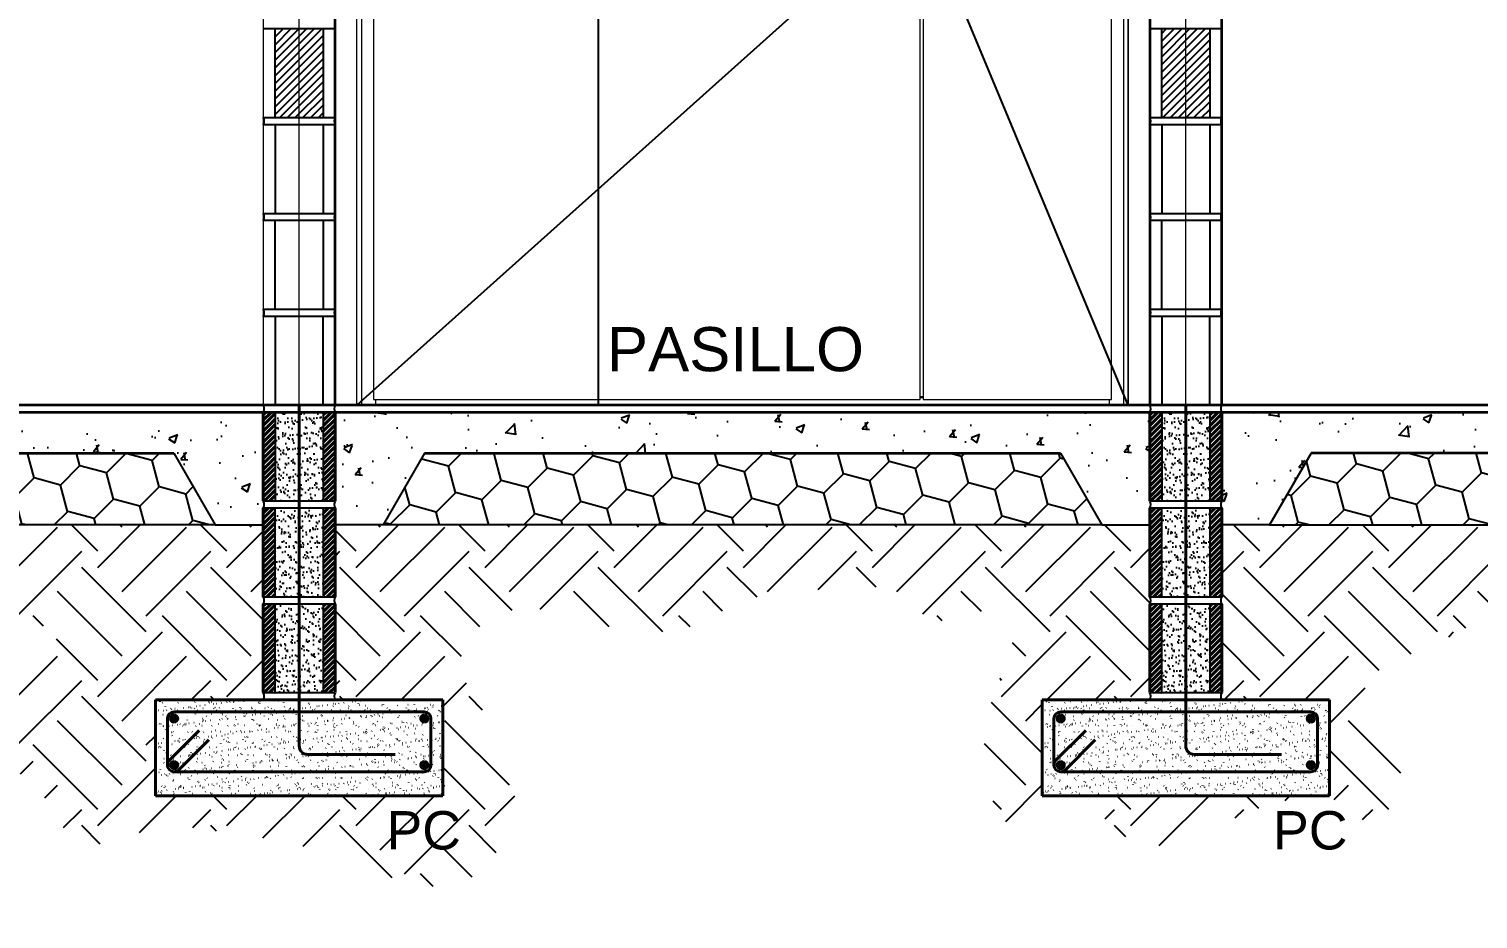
# Model space of a CAD drawing. Header units: inches. Extents: x -6 to 158, y 10 to 161.
# Drawn here: x 26.105 to 29.129, y 31.19 to 33.048 of the extents above; entities that cross this region are included whole.
import ezdxf

# ---------------------------------------------------------------- set-up
doc = ezdxf.new("R2010")
doc.units = ezdxf.units.IN
doc.header["$MEASUREMENT"] = 0
for name, pattern in [('Center', [40, 10, -5, 20, -5]), ('Dash', [6, 3, -3]), ('DASHED2', [9.525, 6.35, -3.175]), ('Grid Line', [22.225, 12.7, -3.175, 3.175, -3.175])]:
    doc.linetypes.add(name, pattern=pattern)
for name, color, linetype in [('10 HATCH 2', 9, 'Continuous'), ('4 Paredes', 5, 'Continuous'), ('5 Muebles', 1, 'Continuous'), ('Bloques', 9, 'Continuous'), ('Hatch', 1, 'Continuous'), ('L2', 2, 'Continuous'), ('LCorte', 5, 'Center'), ('Paredes', 5, 'Continuous'), ('Proy', 1, 'DASHED2'), ('TEXTO', 2, 'Continuous')]:
    doc.layers.add(name, color=color, linetype=linetype)
for name, color, linetype, lineweight in [('A-DOOR', 2, 'Continuous', 9), ('A-DOOR-FRAM', 2, 'Continuous', 18), ('A-FLOR', 5, 'Continuous', 9), ('A-WALL', 5, 'Continuous', 9), ('I-FURN-PNLS', 2, 'Continuous', 9), ('S-GRID', 1, 'Continuous', 9)]:
    doc.layers.add(name, color=color, linetype=linetype, lineweight=lineweight)
doc.styles.add('style1', font='micross.ttf')
pattern_1 = [(50, (-3149.96684, -1566.30365), (0.182184669, -0.0159390855), [0.01905, -0.20955]), (355, (-3149.96684, -1566.30365), (-0.035243421, 0.191056845), [0.01524, -0.167640584]), (100.4514447, (-3149.95166, -1566.30498), (0.146941247, 0.175117752), [0.016190009, -0.178090245]), (46.1842, (-3149.96684, -1566.25285), (0.271079041, -0.042042328), [0.028575, -0.314325]), (96.635558, (-3149.94425, -1566.25636), (0.237404134, 0.247426125), [0.024285023, -0.267135608]), (351.184151, (-3149.96684, -1566.25285), (0.237404134, 0.247426125), [0.022859967, -0.251459732]), (21, (-3149.94144, -1566.26555), (0.151614391, -0.102265198), [0.01905, -0.20955]), (326, (-3149.94144, -1566.26555), (0.061802028, 0.184187966), [0.01524, -0.16764]), (71.451445, (-3149.9288, -1566.27407), (0.213416419, 0.081922769), [0.016190009, -0.178089938]), (37.5, (-3149.96684, -1566.30365), (0.0030886033, 0.0845550389), [0, -0.165608, 0, -0.17018, 0, -0.168275]), (7.5, (-3149.96684, -1566.30365), (0.0668196625, 0.1001805748), [0, -0.097028, 0, -0.161798, 0, -0.064135]), (327.5, (-3150.02348, -1566.30365), (0.1355905952, -0.005728744), [0, -0.0635, 0, -0.19812, 0, -0.26289]), (317.5, (-3150.04888, -1566.30365), (0.1481291814, 0.025426491), [0, -0.08255, 0, -0.131572, 0, -0.18669])]
pattern_2 = [(45, (-3149.96684, -1566.30365), (0, 0.269407684), [0.1905, -0.1905]), (45, (-3150.01735, -1566.25314), (0, 0.269407684), [0.1905, -0.1905]), (45, (-3150.06787, -1566.20262), (0, 0.269407684), [0.1905, -0.1905]), (135, (-3150.06787, -1566.16895), (-0.269407684, 0), [0.1905, -0.1905]), (135, (-3150.01735, -1566.11843), (-0.269407684, 0), [0.1905, -0.1905]), (135, (-3149.96684, -1566.06792), (-0.269407684, 0), [0.1905, -0.1905])]
pattern_3 = [(45, (-3149.96684, -1566.303653), (0.0256196443, 0.09561381336), [0.05715, -0.1143]), (165, (-3149.96684, -1566.303653), (-0.09561381346, -0.0256196439), [0.05715, -0.1143]), (105, (-3149.96684, -1566.303653), (-0.0699941692, 0.06999416946), [-0.1143, 0.05715])]
pattern_4 = [(45, (25.912244, 28.686597), (-0.005702816, 0.005702816), [])]
pattern_5 = [(45, (27.762244, 28.686597), (-0.005702816, 0.005702816), [])]
pattern_6 = [(45, (-3109.066727, -1566.303653), (-0.00808223051, 0.00808223051), [])]

# ---------------------------------------------------------------- blocks, each defined once
blk = doc.blocks.new('Haworth_Patterns-Workwall-Architectural - 96_ W x 76_ H x 22_ D-369735-Section 1')
at = {"layer": 'I-FURN-PNLS', "color": 251}
for p, q in [((-8313.2, 1943.1), (-7754.4, 1943.1)), ((-8313.2, 0), (-8313.2, 1943.1)), ((-7754.4, 1943.1), (-7754.4, 0)), ((-7754.4, 0), (-8313.2, 0))]:
    blk.add_line(p, q, dxfattribs=at)

msp = doc.modelspace()

# ---------------------------------------------------------------- hatches: boundary and pattern name
at = {"layer": '10 HATCH 2'}
h = msp.add_hatch(dxfattribs=at)
h.set_pattern_fill('ANSI31', color=251, scale=0.0036)
h.set_pattern_definition(pattern_6)
h.paths.add_polyline_path([(26.719, 33.0475), (26.6689, 33.0475), (26.6689, 32.8625), (26.719, 32.8625)])
h.paths.add_polyline_path([(26.6689, 33.0475), (26.619, 33.0475), (26.619, 32.8625), (26.6689, 32.8625)])
h = msp.add_hatch(dxfattribs=at)
h.set_pattern_fill('ANSI31', color=251, scale=0.0036)
h.set_pattern_definition(pattern_6)
h.paths.add_polyline_path([(28.569, 33.0475), (28.5189, 33.0475), (28.5189, 32.8625), (28.569, 32.8625)])
h.paths.add_polyline_path([(28.5189, 33.0475), (28.469, 33.0475), (28.469, 32.8625), (28.5189, 32.8625)])
at = {"layer": '4 Paredes', "lineweight": 40}
for points in [[(26.408, 31.601), (26.41, 31.6013), (26.4118, 31.602), (26.4133, 31.6032), (26.4145, 31.6048), (26.4153, 31.6066), (26.4155, 31.6085), (26.4153, 31.6105), (26.4145, 31.6123), (26.4133, 31.6138), (26.4118, 31.615), (26.41, 31.6158), (26.408, 31.616), (26.4061, 31.6158), (26.4043, 31.615), (26.4027, 31.6138), (26.4016, 31.6123), (26.4008, 31.6105), (26.4005, 31.6085), (26.4008, 31.6066), (26.4016, 31.6048), (26.4027, 31.6032), (26.4043, 31.602), (26.4061, 31.6013)], [(26.93, 31.601), (26.932, 31.6013), (26.9338, 31.602), (26.9353, 31.6032), (26.9365, 31.6048), (26.9373, 31.6066), (26.9375, 31.6085), (26.9373, 31.6105), (26.9365, 31.6123), (26.9353, 31.6138), (26.9338, 31.615), (26.932, 31.6158), (26.93, 31.616), (26.9281, 31.6158), (26.9263, 31.615), (26.9247, 31.6138), (26.9236, 31.6123), (26.9228, 31.6105), (26.9225, 31.6085), (26.9228, 31.6066), (26.9236, 31.6048), (26.9247, 31.6032), (26.9263, 31.602), (26.9281, 31.6013)], [(28.258, 31.601), (28.26, 31.6013), (28.2618, 31.602), (28.2633, 31.6032), (28.2645, 31.6048), (28.2653, 31.6066), (28.2655, 31.6085), (28.2653, 31.6105), (28.2645, 31.6123), (28.2633, 31.6138), (28.2618, 31.615), (28.26, 31.6158), (28.258, 31.616), (28.2561, 31.6158), (28.2543, 31.615), (28.2527, 31.6138), (28.2516, 31.6123), (28.2508, 31.6105), (28.2505, 31.6085), (28.2508, 31.6066), (28.2516, 31.6048), (28.2527, 31.6032), (28.2543, 31.602), (28.2561, 31.6013)], [(28.78, 31.601), (28.782, 31.6013), (28.7838, 31.602), (28.7853, 31.6032), (28.7865, 31.6048), (28.7873, 31.6066), (28.7875, 31.6085), (28.7873, 31.6105), (28.7865, 31.6123), (28.7853, 31.6138), (28.7838, 31.615), (28.782, 31.6158), (28.78, 31.616), (28.7781, 31.6158), (28.7763, 31.615), (28.7747, 31.6138), (28.7736, 31.6123), (28.7728, 31.6105), (28.7725, 31.6085), (28.7728, 31.6066), (28.7736, 31.6048), (28.7747, 31.6032), (28.7763, 31.602), (28.7781, 31.6013)], [(26.408, 31.504), (26.41, 31.5043), (26.4118, 31.505), (26.4133, 31.5062), (26.4145, 31.5078), (26.4153, 31.5096), (26.4155, 31.5115), (26.4153, 31.5135), (26.4145, 31.5153), (26.4133, 31.5168), (26.4118, 31.518), (26.41, 31.5188), (26.408, 31.519), (26.4061, 31.5188), (26.4043, 31.518), (26.4027, 31.5168), (26.4016, 31.5153), (26.4008, 31.5135), (26.4005, 31.5115), (26.4008, 31.5096), (26.4016, 31.5078), (26.4027, 31.5062), (26.4043, 31.505), (26.4061, 31.5043)], [(26.93, 31.504), (26.932, 31.5043), (26.9338, 31.505), (26.9353, 31.5062), (26.9365, 31.5078), (26.9373, 31.5096), (26.9375, 31.5115), (26.9373, 31.5135), (26.9365, 31.5153), (26.9353, 31.5168), (26.9338, 31.518), (26.932, 31.5188), (26.93, 31.519), (26.9281, 31.5188), (26.9263, 31.518), (26.9247, 31.5168), (26.9236, 31.5153), (26.9228, 31.5135), (26.9225, 31.5115), (26.9228, 31.5096), (26.9236, 31.5078), (26.9247, 31.5062), (26.9263, 31.505), (26.9281, 31.5043)], [(28.258, 31.504), (28.26, 31.5043), (28.2618, 31.505), (28.2633, 31.5062), (28.2645, 31.5078), (28.2653, 31.5096), (28.2655, 31.5115), (28.2653, 31.5135), (28.2645, 31.5153), (28.2633, 31.5168), (28.2618, 31.518), (28.26, 31.5188), (28.258, 31.519), (28.2561, 31.5188), (28.2543, 31.518), (28.2527, 31.5168), (28.2516, 31.5153), (28.2508, 31.5135), (28.2505, 31.5115), (28.2508, 31.5096), (28.2516, 31.5078), (28.2527, 31.5062), (28.2543, 31.505), (28.2561, 31.5043)], [(28.78, 31.504), (28.782, 31.5043), (28.7838, 31.505), (28.7853, 31.5062), (28.7865, 31.5078), (28.7873, 31.5096), (28.7875, 31.5115), (28.7873, 31.5135), (28.7865, 31.5153), (28.7853, 31.5168), (28.7838, 31.518), (28.782, 31.5188), (28.78, 31.519), (28.7781, 31.5188), (28.7763, 31.518), (28.7747, 31.5168), (28.7736, 31.5153), (28.7728, 31.5135), (28.7725, 31.5115), (28.7728, 31.5096), (28.7736, 31.5078), (28.7747, 31.5062), (28.7763, 31.505), (28.7781, 31.5043)]]:
    msp.add_hatch(color=256, dxfattribs=at).paths.add_polyline_path(points, flags=0)
at = {"layer": '5 Muebles', "lineweight": 40}
h = msp.add_hatch(dxfattribs=at)
h.set_pattern_fill('FP1_5', color=251, scale=0.001, style=0, pattern_type=2)
h.set_pattern_definition([(45, (25.912244, 28.686597), (-0.005702816, 0.005702816), [])])
h.paths.add_polyline_path([(26.619, 32.0625), (26.619, 32.2475), (26.594, 32.2475), (26.594, 32.0625)], flags=0)
h.paths.add_polyline_path([(26.719, 32.0625), (26.744, 32.0625), (26.744, 32.2475), (26.719, 32.2475), (26.719, 32.1337)], flags=0)
at = {"layer": '5 Muebles'}
h = msp.add_hatch(dxfattribs=at)
h.set_pattern_fill('AR-SAND', color=251, scale=0.001, style=0)
h.set_pattern_definition([(37.5, (-3101.022259, -1566.303653), (-0.00070401377, 0.02153418244), [0, -0.01698752, 0, -0.0189992, 0, -0.018161]), (7.5, (-3101.02226, -1566.303653), (0.01977902446, 0.03154030443), [0, -0.00916432, 0, -0.01531112, 0, -0.0058674]), (327.5, (-3101.036005, -1566.303653), (0.03480366429, 6.323613e-05), [0, -0.005588, 0, -0.0201168, 0, -0.0262636]), (317.5, (-3101.036005, -1566.303653), (0.0335964839, 0.00980889022), [0, -0.002794, 0, -0.01318768, 0, -0.0150876])])
h.paths.add_polyline_path([(26.669, 32.2475), (26.619, 32.2475), (26.619, 32.0625), (26.669, 32.0625)])
h.paths.add_polyline_path([(26.719, 32.2475), (26.669, 32.2475), (26.669, 32.0625), (26.719, 32.0625)])
h.paths.add_polyline_path([(26.719, 31.6625), (26.719, 31.8475), (26.619, 31.8475), (26.619, 31.6625)])
h.paths.add_polyline_path([(26.719, 31.8625), (26.719, 32.0475), (26.619, 32.0475), (26.619, 31.8625)])
at = {"layer": '5 Muebles', "lineweight": 40}
h = msp.add_hatch(dxfattribs=at)
h.set_pattern_fill('FP1_5', color=251, scale=0.001, style=0, pattern_type=2)
h.set_pattern_definition([(45, (27.762244, 28.686597), (-0.005702816, 0.005702816), [])])
h.paths.add_polyline_path([(28.469, 32.0625), (28.469, 32.2475), (28.444, 32.2475), (28.444, 32.0625)], flags=0)
h.paths.add_polyline_path([(28.569, 32.0625), (28.594, 32.0625), (28.594, 32.2475), (28.569, 32.2475), (28.569, 32.1337)], flags=0)
at = {"layer": '5 Muebles'}
h = msp.add_hatch(dxfattribs=at)
h.set_pattern_fill('AR-SAND', color=251, scale=0.001, style=0)
h.set_pattern_definition([(37.5, (-3099.172259, -1566.303653), (-0.00070401377, 0.02153418244), [0, -0.01698752, 0, -0.0189992, 0, -0.018161]), (7.5, (-3099.17226, -1566.303653), (0.01977902446, 0.03154030443), [0, -0.00916432, 0, -0.01531112, 0, -0.0058674]), (327.5, (-3099.186005, -1566.303653), (0.03480366429, 6.323613e-05), [0, -0.005588, 0, -0.0201168, 0, -0.0262636]), (317.5, (-3099.186005, -1566.303653), (0.0335964839, 0.00980889022), [0, -0.002794, 0, -0.01318768, 0, -0.0150876])])
h.paths.add_polyline_path([(28.519, 32.2475), (28.469, 32.2475), (28.469, 32.0625), (28.519, 32.0625)])
h.paths.add_polyline_path([(28.569, 32.2475), (28.519, 32.2475), (28.519, 32.0625), (28.569, 32.0625)])
h.paths.add_polyline_path([(28.569, 31.6625), (28.569, 31.8475), (28.469, 31.8475), (28.469, 31.6625)])
h.paths.add_polyline_path([(28.569, 31.8625), (28.569, 32.0475), (28.469, 32.0475), (28.469, 31.8625)])
at = {"layer": '5 Muebles', "lineweight": 40}
h = msp.add_hatch(dxfattribs=at)
h.set_pattern_fill('FP1_5', color=251, scale=0.001, style=0, pattern_type=2)
h.set_pattern_definition(pattern_4)
h.paths.add_polyline_path([(26.744, 31.8625), (26.744, 32.0475), (26.719, 32.0475), (26.719, 31.8625)], flags=0)
h.paths.add_polyline_path([(26.619, 31.8625), (26.619, 32.0475), (26.594, 32.0475), (26.594, 31.8625), (26.6091, 31.8625)], flags=0)
h = msp.add_hatch(dxfattribs=at)
h.set_pattern_fill('FP1_5', color=251, scale=0.001, style=0, pattern_type=2)
h.set_pattern_definition(pattern_5)
h.paths.add_polyline_path([(28.594, 31.8625), (28.594, 32.0475), (28.569, 32.0475), (28.569, 31.8625)], flags=0)
h.paths.add_polyline_path([(28.469, 31.8625), (28.469, 32.0475), (28.444, 32.0475), (28.444, 31.8625), (28.4591, 31.8625)], flags=0)
h = msp.add_hatch(dxfattribs=at)
h.set_pattern_fill('FP1_5', color=251, scale=0.001, style=0, pattern_type=2)
h.set_pattern_definition(pattern_4)
h.paths.add_polyline_path([(26.744, 31.6625), (26.744, 31.8475), (26.719, 31.8475), (26.719, 31.6625)], flags=0)
h.paths.add_polyline_path([(26.619, 31.6625), (26.619, 31.8475), (26.594, 31.8475), (26.594, 31.6625), (26.6091, 31.6625)], flags=0)
h = msp.add_hatch(dxfattribs=at)
h.set_pattern_fill('FP1_5', color=251, scale=0.001, style=0, pattern_type=2)
h.set_pattern_definition(pattern_5)
h.paths.add_polyline_path([(28.594, 31.6625), (28.594, 31.8475), (28.569, 31.8475), (28.569, 31.6625)], flags=0)
h.paths.add_polyline_path([(28.469, 31.6625), (28.469, 31.8475), (28.444, 31.8475), (28.444, 31.6625), (28.4591, 31.6625)], flags=0)
at = {"layer": '5 Muebles'}
h = msp.add_hatch(dxfattribs=at)
h.set_pattern_fill('FP1_13', color=251, scale=0.001, style=0, pattern_type=2)
h.set_pattern_definition([(37.5, (25.887244, 28.686597), (-0.00081286, 0.02486176), [0.000671, -0.018942, 0.000671, -0.021265, -0.020968]), (37.5, (25.887244, 28.686597), (-0.00081286, 0.02486176), [-0.041548, 0.000671, -0.020297]), (7.5, (25.887244, 28.686597), (0.02283523, 0.03641513), [0.000671, -0.00991, 0.000671, -0.017007, -0.006774]), (7.5, (25.887244, 28.686597), (0.02283523, 0.03641513), [-0.028258, 0.000671, -0.006104]), (327.5, (25.871373, 28.686597), (0.04018241, 7.352e-05), [0.000671, -0.005781, 0.000671, -0.022555, -0.030323]), (327.5, (25.871373, 28.686597), (0.04018241, 7.352e-05), [-0.029677, 0.000671, -0.029652]), (317.5, (25.871373, 28.686597), (0.03878877, 0.01132503), [0.000671, -0.002555, 0.000671, -0.014555, -0.017419]), (317.5, (25.871373, 28.686597), (0.03878877, 0.01132503), [-0.018452, 0.000671, -0.016749])])
h.paths.add_polyline_path([(26.9528, 31.4475), (26.969, 31.4475), (26.969, 31.6475), (26.369, 31.6475), (26.369, 31.4475), (26.9422, 31.4475)])
h.paths.add_polyline_path([(26.7894, 31.504), (26.7874, 31.5043), (26.7856, 31.505), (26.7841, 31.5062), (26.7829, 31.5078), (26.7821, 31.5096), (26.7819, 31.5115), (26.7821, 31.5135), (26.7829, 31.5153), (26.7841, 31.5168), (26.7856, 31.518), (26.7874, 31.5188), (26.7894, 31.519), (26.7913, 31.5188), (26.7931, 31.518), (26.7947, 31.5168), (26.7959, 31.5153), (26.7966, 31.5135), (26.7969, 31.5115), (26.7966, 31.5096), (26.7959, 31.5078), (26.7947, 31.5062), (26.7931, 31.505), (26.7913, 31.5043)], flags=16)
h.paths.add_polyline_path([(26.5487, 31.504), (26.5468, 31.5043), (26.545, 31.505), (26.5434, 31.5062), (26.5422, 31.5078), (26.5415, 31.5096), (26.5412, 31.5115), (26.5415, 31.5135), (26.5422, 31.5153), (26.5434, 31.5168), (26.545, 31.518), (26.5468, 31.5188), (26.5487, 31.519), (26.5507, 31.5188), (26.5525, 31.518), (26.554, 31.5168), (26.5552, 31.5153), (26.556, 31.5135), (26.5562, 31.5115), (26.556, 31.5096), (26.5552, 31.5078), (26.554, 31.5062), (26.5525, 31.505), (26.5507, 31.5043)], flags=16)
h.paths.add_polyline_path([(26.7894, 31.601), (26.7874, 31.6013), (26.7856, 31.602), (26.7841, 31.6032), (26.7829, 31.6048), (26.7821, 31.6066), (26.7819, 31.6085), (26.7821, 31.6105), (26.7829, 31.6123), (26.7841, 31.6138), (26.7856, 31.615), (26.7874, 31.6158), (26.7894, 31.616), (26.7913, 31.6158), (26.7931, 31.615), (26.7947, 31.6138), (26.7959, 31.6123), (26.7966, 31.6105), (26.7969, 31.6085), (26.7966, 31.6066), (26.7959, 31.6048), (26.7947, 31.6032), (26.7931, 31.602), (26.7913, 31.6013)], flags=16)
h.paths.add_polyline_path([(26.5487, 31.601), (26.5468, 31.6013), (26.545, 31.602), (26.5434, 31.6032), (26.5422, 31.6048), (26.5415, 31.6066), (26.5412, 31.6085), (26.5415, 31.6105), (26.5422, 31.6123), (26.5434, 31.6138), (26.545, 31.615), (26.5468, 31.6158), (26.5487, 31.616), (26.5507, 31.6158), (26.5525, 31.615), (26.554, 31.6138), (26.5552, 31.6123), (26.556, 31.6105), (26.5562, 31.6085), (26.556, 31.6066), (26.5552, 31.6048), (26.554, 31.6032), (26.5525, 31.602), (26.5507, 31.6013)], flags=16)
h = msp.add_hatch(dxfattribs=at)
h.set_pattern_fill('FP1_13', color=251, scale=0.001, style=0, pattern_type=2)
h.set_pattern_definition([(37.5, (27.737244, 28.686597), (-0.00081286, 0.02486176), [0.000671, -0.018942, 0.000671, -0.021265, -0.020968]), (37.5, (27.737244, 28.686597), (-0.00081286, 0.02486176), [-0.041548, 0.000671, -0.020297]), (7.5, (27.737244, 28.686597), (0.02283523, 0.03641513), [0.000671, -0.00991, 0.000671, -0.017007, -0.006774]), (7.5, (27.737244, 28.686597), (0.02283523, 0.03641513), [-0.028258, 0.000671, -0.006104]), (327.5, (27.721373, 28.686597), (0.04018241, 7.352e-05), [0.000671, -0.005781, 0.000671, -0.022555, -0.030323]), (327.5, (27.721373, 28.686597), (0.04018241, 7.352e-05), [-0.029677, 0.000671, -0.029652]), (317.5, (27.721373, 28.686597), (0.03878877, 0.01132503), [0.000671, -0.002555, 0.000671, -0.014555, -0.017419]), (317.5, (27.721373, 28.686597), (0.03878877, 0.01132503), [-0.018452, 0.000671, -0.016749])])
h.paths.add_polyline_path([(28.8028, 31.4475), (28.819, 31.4475), (28.819, 31.6475), (28.219, 31.6475), (28.219, 31.4475), (28.7922, 31.4475)])
h.paths.add_polyline_path([(28.6394, 31.504), (28.6374, 31.5043), (28.6356, 31.505), (28.6341, 31.5062), (28.6329, 31.5078), (28.6321, 31.5096), (28.6319, 31.5115), (28.6321, 31.5135), (28.6329, 31.5153), (28.6341, 31.5168), (28.6356, 31.518), (28.6374, 31.5188), (28.6394, 31.519), (28.6413, 31.5188), (28.6431, 31.518), (28.6447, 31.5168), (28.6459, 31.5153), (28.6466, 31.5135), (28.6469, 31.5115), (28.6466, 31.5096), (28.6459, 31.5078), (28.6447, 31.5062), (28.6431, 31.505), (28.6413, 31.5043)], flags=16)
h.paths.add_polyline_path([(28.3987, 31.504), (28.3968, 31.5043), (28.395, 31.505), (28.3934, 31.5062), (28.3922, 31.5078), (28.3915, 31.5096), (28.3912, 31.5115), (28.3915, 31.5135), (28.3922, 31.5153), (28.3934, 31.5168), (28.395, 31.518), (28.3968, 31.5188), (28.3987, 31.519), (28.4007, 31.5188), (28.4025, 31.518), (28.404, 31.5168), (28.4052, 31.5153), (28.406, 31.5135), (28.4062, 31.5115), (28.406, 31.5096), (28.4052, 31.5078), (28.404, 31.5062), (28.4025, 31.505), (28.4007, 31.5043)], flags=16)
h.paths.add_polyline_path([(28.6394, 31.601), (28.6374, 31.6013), (28.6356, 31.602), (28.6341, 31.6032), (28.6329, 31.6048), (28.6321, 31.6066), (28.6319, 31.6085), (28.6321, 31.6105), (28.6329, 31.6123), (28.6341, 31.6138), (28.6356, 31.615), (28.6374, 31.6158), (28.6394, 31.616), (28.6413, 31.6158), (28.6431, 31.615), (28.6447, 31.6138), (28.6459, 31.6123), (28.6466, 31.6105), (28.6469, 31.6085), (28.6466, 31.6066), (28.6459, 31.6048), (28.6447, 31.6032), (28.6431, 31.602), (28.6413, 31.6013)], flags=16)
h.paths.add_polyline_path([(28.3987, 31.601), (28.3968, 31.6013), (28.395, 31.602), (28.3934, 31.6032), (28.3922, 31.6048), (28.3915, 31.6066), (28.3912, 31.6085), (28.3915, 31.6105), (28.3922, 31.6123), (28.3934, 31.6138), (28.395, 31.615), (28.3968, 31.6158), (28.3987, 31.616), (28.4007, 31.6158), (28.4025, 31.615), (28.404, 31.6138), (28.4052, 31.6123), (28.406, 31.6105), (28.4062, 31.6085), (28.406, 31.6066), (28.4052, 31.6048), (28.404, 31.6032), (28.4025, 31.602), (28.4007, 31.6013)], flags=16)
at = {"layer": 'Hatch'}
h = msp.add_hatch(dxfattribs=at)
h.set_pattern_fill('AR-CONC', color=251, scale=0.001, style=0)
h.set_pattern_definition(pattern_1)
h.paths.add_polyline_path([(26.594, 32.2475), (23.344, 32.2475), (23.344, 32.0625, 0.291852), (23.344, 32.0475), (23.344, 32.0125), (23.444, 32.0125), (23.5306, 32.1625), (26.4074, 32.1625), (26.494, 32.0125), (26.594, 32.0125), (26.594, 32.0475, 0.291852), (26.594, 32.0625)])
h = msp.add_hatch(dxfattribs=at)
h.set_pattern_fill('AR-CONC', color=251, scale=0.001, style=0)
h.set_pattern_definition(pattern_1)
h.paths.add_polyline_path([(28.444, 32.2475), (26.744, 32.2475), (26.744, 32.0625, 0.291852), (26.744, 32.0475), (26.744, 32.0125), (26.844, 32.0125), (26.9306, 32.1625), (28.2574, 32.1625), (28.344, 32.0125), (28.444, 32.0125), (28.444, 32.0475, 0.291852), (28.444, 32.0625)])
h = msp.add_hatch(dxfattribs=at)
h.set_pattern_fill('AR-CONC', color=251, scale=0.001, style=0)
h.set_pattern_definition(pattern_1)
h.paths.add_polyline_path([(30.3983, 32.2475), (28.594, 32.2475), (28.594, 32.0625, 0.291852), (28.594, 32.0475), (28.594, 32.0125), (28.694, 32.0125), (28.7806, 32.1625), (30.2117, 32.1625), (30.2983, 32.0125), (30.3983, 32.0125), (30.3983, 32.0475, 0.291852), (30.3983, 32.0625)])
h = msp.add_hatch(dxfattribs=at)
h.set_pattern_fill('HONEY', color=251, scale=0.018, angle=45, style=0)
h.set_pattern_definition(pattern_3)
h.paths.add_polyline_path([(26.494, 32.0125), (26.4074, 32.1625), (23.5306, 32.1625), (23.444, 32.0125)])
h = msp.add_hatch(dxfattribs=at)
h.set_pattern_fill('HONEY', color=251, scale=0.018, angle=45, style=0)
h.set_pattern_definition(pattern_3)
h.paths.add_polyline_path([(28.344, 32.0125), (28.2574, 32.1625), (26.9306, 32.1625), (26.844, 32.0125)])
h = msp.add_hatch(dxfattribs=at)
h.set_pattern_fill('HONEY', color=251, scale=0.018, angle=45, style=0)
h.set_pattern_definition(pattern_3)
h.paths.add_polyline_path([(28.7806, 32.1625), (28.694, 32.0125), (30.2983, 32.0125), (30.2117, 32.1625)])
h = msp.add_hatch(dxfattribs=at)
h.set_pattern_fill('EARTH', color=251, scale=0.03, angle=45, style=0)
h.set_pattern_definition(pattern_2)
edge = h.paths.add_edge_path()
edge.add_arc((26.5823, 31.855), 0.0139, 327.4601, 392.5399)
edge.add_line((26.594, 31.8625), (26.594, 32.0125))
edge.add_line((26.594, 32.0125), (26.494, 32.0125))
edge.add_line((26.494, 32.0125), (23.444, 32.0125))
edge.add_line((23.444, 32.0125), (23.344, 32.0125))
edge.add_line((23.344, 32.0125), (23.344, 31.8625))
edge.add_arc((23.3558, 31.855), 0.0139, 147.4601, 212.5399)
edge.add_line((23.344, 31.8475), (23.344, 31.7275))
edge.add_line((23.344, 31.7275), (23.344, 31.6625))
edge.add_arc((23.3558, 31.655), 0.0139, 147.4601, 212.5399)
edge.add_line((23.344, 31.6475), (23.569, 31.6475))
edge.add_line((23.569, 31.6475), (23.569, 31.4475))
edge.add_spline(control_points=[(23.569, 31.4475), (23.6532, 31.4804), (23.782, 31.5306), (23.6458, 31.8279), (24.2162, 31.7417), (24.5299, 31.7523), (24.8943, 31.7925), (25.2329, 31.8854), (25.6378, 31.8484), (25.8917, 31.7591), (26.2825, 31.8336), (25.8919, 31.5871), (26.1434, 31.4771), (26.2037, 31.3036), (26.3593, 31.3998), (26.5262, 31.3657), (26.7363, 31.3489), (26.9952, 31.1901), (27.1453, 31.417), (27.0924, 31.5862), (26.9695, 31.7295), (27.1514, 31.9089), (27.3879, 31.7134), (27.6045, 31.8796), (27.7623, 31.8739), (27.9143, 31.8942), (28.0025, 31.7593), (28.2127, 31.9159), (28.1188, 31.657), (28.0807, 31.5592), (28.1378, 31.3514), (28.1941, 31.418), (28.219, 31.4475)], knot_values=[0, 0, 0, 0, 0.217192, 0.331994, 0.765095, 1.196646, 1.517805, 1.812432, 2.266864, 2.640797, 2.798732, 3.03943, 3.274743, 3.348584, 3.531295, 3.643263, 3.870854, 4.185485, 4.345928, 4.541198, 4.704721, 4.807072, 5.167224, 5.34549, 5.547741, 5.639849, 5.778097, 5.934376, 6.071616, 6.297922, 6.409683, 6.498763, 6.498763, 6.498763, 6.498763], degree=3, periodic=0)
edge.add_line((28.219, 31.4475), (28.219, 31.6475))
edge.add_line((28.219, 31.6475), (28.444, 31.6475))
edge.add_arc((28.4323, 31.655), 0.0139, 327.4601, 392.5399)
edge.add_line((28.444, 31.6625), (28.444, 31.8475))
edge.add_arc((28.4323, 31.855), 0.0139, 327.4601, 392.5399)
edge.add_line((28.444, 31.8625), (28.444, 32.0125))
edge.add_line((28.444, 32.0125), (28.344, 32.0125))
edge.add_line((28.344, 32.0125), (26.844, 32.0125))
edge.add_line((26.844, 32.0125), (26.744, 32.0125))
edge.add_line((26.744, 32.0125), (26.744, 31.8625))
edge.add_arc((26.7558, 31.855), 0.0139, 147.4601, 212.5399)
edge.add_line((26.744, 31.8475), (26.744, 31.7275))
edge.add_line((26.744, 31.7275), (26.744, 31.6625))
edge.add_arc((26.7558, 31.655), 0.0139, 147.4601, 212.5399)
edge.add_line((26.744, 31.6475), (26.969, 31.6475))
edge.add_line((26.969, 31.6475), (26.969, 31.4475))
edge.add_line((26.969, 31.4475), (26.369, 31.4475))
edge.add_line((26.369, 31.4475), (26.369, 31.6475))
edge.add_line((26.369, 31.6475), (26.594, 31.6475))
edge.add_arc((26.5823, 31.655), 0.0139, 327.4601, 392.5399)
edge.add_line((26.594, 31.6625), (26.594, 31.8475))
h.paths.add_polyline_path([(26.8223, 31.2904), (27.0175, 31.2904), (27.0175, 31.4569), (26.8223, 31.4569)], flags=25)
h = msp.add_hatch(dxfattribs=at)
h.set_pattern_fill('EARTH', color=251, scale=0.03, angle=45, style=0)
h.set_pattern_definition(pattern_2)
edge = h.paths.add_edge_path()
edge.add_line((30.3983, 32.0125), (30.2983, 32.0125))
edge.add_line((30.2983, 32.0125), (28.694, 32.0125))
edge.add_line((28.694, 32.0125), (28.594, 32.0125))
edge.add_line((28.594, 32.0125), (28.594, 31.8625))
edge.add_arc((28.6058, 31.855), 0.0139, 147.4601, 212.5399)
edge.add_line((28.594, 31.8475), (28.594, 31.7275))
edge.add_line((28.594, 31.7275), (28.594, 31.6625))
edge.add_arc((28.6058, 31.655), 0.0139, 147.4601, 212.5399)
edge.add_line((28.594, 31.6475), (28.819, 31.6475))
edge.add_line((28.819, 31.6475), (28.819, 31.4475))
edge.add_spline(control_points=[(28.819, 31.4475), (28.8621, 31.4124), (28.9443, 31.3453), (28.9983, 31.542), (28.824, 31.6832), (29.0635, 31.7652), (29.2009, 31.8648), (29.3896, 31.7963), (29.5785, 31.8052), (29.7441, 31.8914), (29.9669, 31.9431), (30.015, 31.7396), (30.2535, 31.8382), (30.0952, 31.6035), (29.8946, 31.4994), (30.0567, 31.4076), (30.1818, 31.3037), (30.3502, 31.3565), (30.526, 31.397), (30.6622, 31.3237), (30.9851, 31.2021), (30.8167, 31.5508), (30.8377, 31.7724), (31.0054, 31.8305), (31.1486, 31.74), (31.34, 31.8789), (31.5003, 31.8118), (31.7936, 31.887), (31.6603, 31.6838), (31.7547, 31.5567), (31.7012, 31.3877), (31.8127, 31.3504), (31.9156, 31.3684), (32.035, 31.4121), (32.2158, 31.3389), (32.2051, 31.4259), (32.2024, 31.4475)], knot_values=[0, 0, 0, 0, 0.128142, 0.244578, 0.433121, 0.588162, 0.806705, 0.950489, 1.151133, 1.350816, 1.548065, 1.681023, 1.822423, 1.996043, 2.201005, 2.333979, 2.416934, 2.700344, 2.78033, 2.948421, 3.185796, 3.477945, 3.704256, 3.763517, 3.978814, 4.130808, 4.377391, 4.568178, 4.659703, 4.919573, 5.014846, 5.091301, 5.21006, 5.33004, 5.500988, 5.557538, 5.557538, 5.557538, 5.557538], degree=3, periodic=0)
edge.add_line((32.2024, 31.4475), (31.8233, 31.4475))
edge.add_line((31.8233, 31.4475), (31.8233, 31.6475))
edge.add_line((31.8233, 31.6475), (32.0483, 31.6475))
edge.add_arc((32.0366, 31.655), 0.0139, 327.4601, 392.5399)
edge.add_line((32.0483, 31.6625), (32.0483, 31.8475))
edge.add_arc((32.0366, 31.855), 0.0139, 327.4601, 392.5399)
edge.add_line((32.0483, 31.8625), (32.0483, 32.0125))
edge.add_line((32.0483, 32.0125), (31.9483, 32.0125))
edge.add_line((31.9483, 32.0125), (30.6483, 32.0125))
edge.add_line((30.6483, 32.0125), (30.5483, 32.0125))
edge.add_line((30.5483, 32.0125), (30.5483, 31.8625))
edge.add_arc((30.5601, 31.855), 0.0139, 147.4601, 212.5399)
edge.add_line((30.5483, 31.8475), (30.5483, 31.7275))
edge.add_line((30.5483, 31.7275), (30.5483, 31.6625))
edge.add_arc((30.5601, 31.655), 0.0139, 147.4601, 212.5399)
edge.add_line((30.5483, 31.6475), (30.7733, 31.6475))
edge.add_line((30.7733, 31.6475), (30.7733, 31.4475))
edge.add_line((30.7733, 31.4475), (30.1733, 31.4475))
edge.add_line((30.1733, 31.4475), (30.1733, 31.6475))
edge.add_line((30.1733, 31.6475), (30.3983, 31.6475))
edge.add_arc((30.3866, 31.655), 0.0139, 327.4601, 392.5399)
edge.add_line((30.3983, 31.6625), (30.3983, 31.8475))
edge.add_arc((30.3866, 31.855), 0.0139, 327.4601, 392.5399)
edge.add_line((30.3983, 31.8625), (30.3983, 32.0125))
h.paths.add_polyline_path([(30.6265, 31.2904), (30.8218, 31.2904), (30.8218, 31.4569), (30.6265, 31.4569)], flags=25)
h = msp.add_hatch(dxfattribs=at)
h.set_pattern_fill('EARTH', color=251, scale=0.03, angle=45, style=0)
h.set_pattern_definition(pattern_2)
edge = h.paths.add_edge_path()
edge.add_spline(control_points=[(28.3101, 31.4475), (28.3493, 31.3992), (28.4152, 31.318), (28.5582, 31.3703), (28.6569, 31.4194), (28.7311, 31.4392), (28.7625, 31.4475)], knot_values=[0, 0, 0, 0, 0.16534, 0.277391, 0.409509, 0.506186, 0.506186, 0.506186, 0.506186], degree=3, periodic=0)
edge.add_line((28.7625, 31.4475), (28.3101, 31.4475))

# ---------------------------------------------------------------- linework, layer by layer
for p, q in [((26.494, 32.0125), (23.444, 32.0125)), ((28.344, 32.0125), (26.844, 32.0125)), ((28.694, 32.0125), (30.2983, 32.0125))]:
    msp.add_line(p, q)
at = {"layer": '4 Paredes', "lineweight": 40}
for p, q in [((26.669, 32.2625), (26.669, 31.5515)), ((28.519, 32.2625), (28.519, 31.5515)), ((26.594, 32.0625), (26.594, 32.2475)), ((26.744, 32.2475), (26.744, 32.0625)), ((28.444, 32.0625), (28.444, 32.2475)), ((28.594, 32.2475), (28.594, 32.0625)), ((26.594, 31.8625), (26.594, 32.0475)), ((26.744, 31.8625), (26.744, 32.0475)), ((28.444, 31.8625), (28.444, 32.0475)), ((28.594, 31.8625), (28.594, 32.0475)), ((26.594, 31.6625), (26.594, 31.8475)), ((26.744, 31.8475), (26.744, 31.7275)), ((28.444, 31.6625), (28.444, 31.8475)), ((28.594, 31.8475), (28.594, 31.7275)), ((26.744, 31.6625), (26.744, 31.7275)), ((28.594, 31.6625), (28.594, 31.7275)), ((26.369, 31.6475), (26.369, 31.4475)), ((26.969, 31.6475), (26.369, 31.6475)), ((26.969, 31.4475), (26.969, 31.6475)), ((28.219, 31.6475), (28.219, 31.4475)), ((28.819, 31.6475), (28.219, 31.6475)), ((28.819, 31.4475), (28.819, 31.6475)), ((26.394, 31.5115), (26.394, 31.6085)), ((26.408, 31.6225), (26.93, 31.6225)), ((26.944, 31.6085), (26.944, 31.5115)), ((28.244, 31.5115), (28.244, 31.6085)), ((28.258, 31.6225), (28.78, 31.6225)), ((28.794, 31.6085), (28.794, 31.5115)), ((26.3981, 31.5214), (26.4604, 31.5836)), ((28.2481, 31.5214), (28.3104, 31.5836)), ((26.4179, 31.5016), (26.4802, 31.5638)), ((28.2679, 31.5016), (28.3302, 31.5638)), ((26.687, 31.5335), (26.869, 31.5335)), ((28.537, 31.5335), (28.719, 31.5335)), ((26.93, 31.4975), (26.408, 31.4975)), ((28.78, 31.4975), (28.258, 31.4975)), ((26.969, 31.4475), (26.369, 31.4475)), ((28.819, 31.4475), (28.219, 31.4475))]:
    msp.add_line(p, q, dxfattribs=at)
for centre, radius, start, end in [((26.408, 31.6085), 0.014, 90, 180), ((26.408, 31.6085), 0.0075, 90, 270), ((26.408, 31.6085), 0.0075, 90, 270), ((26.408, 31.6085), 0.0075, 270, 90), ((26.408, 31.6085), 0.0075, 270, 90), ((26.93, 31.6085), 0.0075, 90, 270), ((26.93, 31.6085), 0.0075, 90, 270), ((26.93, 31.6085), 0.014, 0, 90), ((26.93, 31.6085), 0.0075, 270, 90), ((26.93, 31.6085), 0.0075, 270, 90), ((28.258, 31.6085), 0.014, 90, 180), ((28.258, 31.6085), 0.0075, 90, 270), ((28.258, 31.6085), 0.0075, 90, 270), ((28.258, 31.6085), 0.0075, 270, 90), ((28.258, 31.6085), 0.0075, 270, 90), ((28.78, 31.6085), 0.0075, 90, 270), ((28.78, 31.6085), 0.0075, 90, 270), ((28.78, 31.6085), 0.014, 0, 90), ((28.78, 31.6085), 0.0075, 270, 90), ((28.78, 31.6085), 0.0075, 270, 90), ((26.687, 31.5515), 0.018, 180, 270), ((28.537, 31.5515), 0.018, 180, 270), ((26.408, 31.5115), 0.014, 135, 315), ((26.408, 31.5115), 0.014, 180, 270), ((26.408, 31.5115), 0.0075, 90, 270), ((26.408, 31.5115), 0.0075, 90, 270), ((26.408, 31.5115), 0.0075, 270, 90), ((26.408, 31.5115), 0.0075, 270, 90), ((26.93, 31.5115), 0.0075, 90, 270), ((26.93, 31.5115), 0.0075, 90, 270), ((26.93, 31.5115), 0.0075, 270, 90), ((26.93, 31.5115), 0.0075, 270, 90), ((26.93, 31.5115), 0.014, 270, 0), ((28.258, 31.5115), 0.014, 135, 315), ((28.258, 31.5115), 0.014, 180, 270), ((28.258, 31.5115), 0.0075, 90, 270), ((28.258, 31.5115), 0.0075, 90, 270), ((28.258, 31.5115), 0.0075, 270, 90), ((28.258, 31.5115), 0.0075, 270, 90), ((28.78, 31.5115), 0.0075, 90, 270), ((28.78, 31.5115), 0.0075, 90, 270), ((28.78, 31.5115), 0.0075, 270, 90), ((28.78, 31.5115), 0.0075, 270, 90), ((28.78, 31.5115), 0.014, 270, 0)]:
    msp.add_arc(centre, radius, start, end, dxfattribs=at)
at = {"layer": 'A-DOOR', "color": 1}
for p, q in [((26.789, 32.2625), (26.789, 34.3625)), ((26.799, 34.3525), (26.799, 32.2625)), ((28.389, 34.3525), (28.389, 32.2625)), ((28.399, 32.2625), (28.399, 34.3625)), ((26.824, 34.3265), (26.824, 32.2745)), ((27.965, 32.2745), (27.965, 34.3265)), ((27.971, 34.3265), (27.971, 32.2745)), ((28.364, 32.2745), (28.364, 34.3265)), ((26.824, 32.2745), (27.965, 32.2745)), ((26.829, 32.2625), (26.829, 32.2745)), ((27.965, 32.2805), (27.971, 32.2805)), ((27.971, 32.2775), (27.965, 32.2775)), ((27.971, 32.2745), (28.364, 32.2745)), ((28.359, 32.2745), (28.359, 32.2625))]:
    msp.add_line(p, q, dxfattribs=at)
at = {"layer": 'A-DOOR-FRAM', "color": 1}
for p, q in [((26.799, 34.3525), (26.799, 32.2625)), ((28.389, 34.3525), (28.389, 32.2625)), ((26.829, 32.2625), (26.829, 32.2745)), ((28.359, 32.2745), (28.359, 32.2625))]:
    msp.add_line(p, q, dxfattribs=at)
at = {"layer": 'A-FLOR', "lineweight": 35}
for p, q in [((34.5983, 32.2625), (16.2438, 32.2625)), ((34.5983, 32.2475), (16.2438, 32.2475)), ((23.5306, 32.1625), (26.4074, 32.1625)), ((26.9306, 32.1625), (28.2574, 32.1625)), ((30.2117, 32.1625), (28.7806, 32.1625))]:
    msp.add_line(p, q, dxfattribs=at)
at = {"layer": 'A-WALL', "lineweight": 35}
for p, q in [((26.744, 32.2625), (26.744, 35.2625)), ((28.444, 35.0625), (28.444, 32.2625)), ((28.594, 32.2625), (28.594, 35.0625))]:
    msp.add_line(p, q, dxfattribs=at)
at = {"layer": 'A-WALL', "color": 1}
for p, q in [((26.789, 32.2625), (26.789, 34.3625)), ((28.399, 34.3625), (28.399, 32.2625))]:
    msp.add_line(p, q, dxfattribs=at)
at = {"layer": 'Bloques'}
for p, q in [((26.619, 33.0475), (26.594, 33.0475)), ((26.719, 33.0475), (26.594, 33.0475)), ((26.744, 33.0475), (26.719, 33.0475)), ((26.744, 33.0475), (26.719, 33.0475)), ((28.469, 33.0475), (28.444, 33.0475)), ((28.569, 33.0475), (28.444, 33.0475)), ((28.594, 33.0475), (28.569, 33.0475)), ((28.594, 33.0475), (28.569, 33.0475)), ((26.594, 32.8625), (26.744, 32.8625)), ((26.594, 32.8625), (26.744, 32.8625)), ((26.594, 32.8625), (26.619, 32.8625)), ((26.594, 32.8625), (26.619, 32.8625)), ((26.744, 32.8475), (26.594, 32.8475)), ((26.609, 32.8625), (26.619, 32.8625)), ((26.619, 32.8625), (26.699, 32.8625)), ((26.619, 32.8625), (26.719, 32.8625)), ((26.619, 32.8625), (26.719, 32.8625)), ((26.719, 32.8625), (26.744, 32.8625)), ((26.719, 32.8625), (26.744, 32.8625)), ((28.444, 32.8625), (28.594, 32.8625)), ((28.444, 32.8625), (28.594, 32.8625)), ((28.444, 32.8625), (28.469, 32.8625)), ((28.444, 32.8625), (28.469, 32.8625)), ((28.594, 32.8475), (28.444, 32.8475)), ((28.459, 32.8625), (28.469, 32.8625)), ((28.469, 32.8625), (28.549, 32.8625)), ((28.469, 32.8625), (28.569, 32.8625)), ((28.469, 32.8625), (28.569, 32.8625)), ((28.569, 32.8625), (28.594, 32.8625)), ((28.569, 32.8625), (28.594, 32.8625)), ((26.594, 32.6625), (26.619, 32.6625)), ((26.609, 32.6625), (26.719, 32.6625)), ((26.719, 32.6625), (26.744, 32.6625)), ((28.444, 32.6625), (28.469, 32.6625)), ((28.459, 32.6625), (28.569, 32.6625)), ((28.569, 32.6625), (28.594, 32.6625)), ((26.619, 32.6475), (26.594, 32.6475)), ((26.719, 32.6475), (26.619, 32.6475)), ((26.744, 32.6475), (26.719, 32.6475)), ((26.744, 32.6475), (26.719, 32.6475)), ((26.744, 32.6475), (26.719, 32.6475)), ((28.469, 32.6475), (28.444, 32.6475)), ((28.569, 32.6475), (28.469, 32.6475)), ((28.594, 32.6475), (28.569, 32.6475)), ((28.594, 32.6475), (28.569, 32.6475)), ((28.594, 32.6475), (28.569, 32.6475)), ((26.594, 32.4625), (26.619, 32.4625)), ((26.619, 32.4475), (26.594, 32.4475)), ((26.719, 32.4475), (26.594, 32.4475)), ((26.619, 32.4625), (26.719, 32.4625)), ((26.719, 32.4625), (26.744, 32.4625)), ((26.744, 32.4475), (26.719, 32.4475)), ((26.744, 32.4475), (26.719, 32.4475)), ((28.444, 32.4625), (28.469, 32.4625)), ((28.469, 32.4475), (28.444, 32.4475)), ((28.569, 32.4475), (28.444, 32.4475)), ((28.469, 32.4625), (28.569, 32.4625)), ((28.569, 32.4625), (28.594, 32.4625)), ((28.594, 32.4475), (28.569, 32.4475)), ((28.594, 32.4475), (28.569, 32.4475)), ((26.594, 32.2625), (26.744, 32.2625)), ((26.594, 32.2625), (26.744, 32.2625)), ((26.594, 32.2625), (26.619, 32.2625)), ((26.594, 32.2625), (26.619, 32.2625)), ((26.609, 32.2625), (26.619, 32.2625)), ((26.619, 32.2625), (26.699, 32.2625)), ((26.619, 32.2625), (26.719, 32.2625)), ((26.619, 32.2625), (26.719, 32.2625)), ((26.719, 32.2625), (26.744, 32.2625)), ((26.719, 32.2625), (26.744, 32.2625)), ((28.444, 32.2625), (28.594, 32.2625)), ((28.444, 32.2625), (28.594, 32.2625)), ((28.444, 32.2625), (28.469, 32.2625)), ((28.444, 32.2625), (28.469, 32.2625)), ((28.459, 32.2625), (28.469, 32.2625)), ((28.469, 32.2625), (28.549, 32.2625)), ((28.469, 32.2625), (28.569, 32.2625)), ((28.469, 32.2625), (28.569, 32.2625)), ((28.569, 32.2625), (28.594, 32.2625)), ((28.569, 32.2625), (28.594, 32.2625)), ((26.744, 32.2475), (26.594, 32.2475)), ((28.594, 32.2475), (28.444, 32.2475)), ((26.594, 32.0625), (26.619, 32.0625)), ((26.609, 32.0625), (26.719, 32.0625)), ((26.719, 32.0625), (26.744, 32.0625)), ((28.444, 32.0625), (28.469, 32.0625)), ((28.459, 32.0625), (28.569, 32.0625)), ((28.569, 32.0625), (28.594, 32.0625)), ((26.619, 32.0475), (26.594, 32.0475)), ((26.719, 32.0475), (26.619, 32.0475)), ((26.744, 32.0475), (26.719, 32.0475)), ((26.744, 32.0475), (26.719, 32.0475)), ((26.744, 32.0475), (26.719, 32.0475)), ((28.469, 32.0475), (28.444, 32.0475)), ((28.569, 32.0475), (28.469, 32.0475)), ((28.594, 32.0475), (28.569, 32.0475)), ((28.594, 32.0475), (28.569, 32.0475)), ((28.594, 32.0475), (28.569, 32.0475)), ((26.594, 31.8625), (26.619, 31.8625)), ((26.619, 31.8475), (26.594, 31.8475)), ((26.719, 31.8475), (26.594, 31.8475)), ((26.619, 31.8625), (26.719, 31.8625)), ((26.719, 31.8625), (26.744, 31.8625)), ((26.744, 31.8475), (26.719, 31.8475)), ((26.744, 31.8475), (26.719, 31.8475)), ((28.444, 31.8625), (28.469, 31.8625)), ((28.469, 31.8475), (28.444, 31.8475)), ((28.569, 31.8475), (28.444, 31.8475)), ((28.469, 31.8625), (28.569, 31.8625)), ((28.569, 31.8625), (28.594, 31.8625)), ((28.594, 31.8475), (28.569, 31.8475)), ((28.594, 31.8475), (28.569, 31.8475)), ((26.594, 31.6625), (26.619, 31.6625)), ((26.594, 31.6625), (26.619, 31.6625)), ((26.609, 31.6625), (26.619, 31.6625)), ((26.619, 31.6625), (26.699, 31.6625)), ((26.619, 31.6625), (26.719, 31.6625)), ((26.619, 31.6625), (26.719, 31.6625)), ((26.719, 31.6625), (26.744, 31.6625)), ((26.719, 31.6625), (26.744, 31.6625)), ((28.444, 31.6625), (28.469, 31.6625)), ((28.444, 31.6625), (28.469, 31.6625)), ((28.459, 31.6625), (28.469, 31.6625)), ((28.469, 31.6625), (28.549, 31.6625)), ((28.469, 31.6625), (28.569, 31.6625)), ((28.469, 31.6625), (28.569, 31.6625)), ((28.569, 31.6625), (28.594, 31.6625)), ((28.569, 31.6625), (28.594, 31.6625))]:
    msp.add_line(p, q, dxfattribs=at)
for centre, start, end in [((26.5823, 32.855), 327.4601, 32.5399), ((26.7558, 32.855), 147.4601, 212.5399), ((28.4323, 32.855), 327.4601, 32.5399), ((28.6058, 32.855), 147.4601, 212.5399), ((26.5823, 32.655), 327.4601, 32.5399), ((26.7558, 32.655), 147.4601, 212.5399), ((28.4323, 32.655), 327.4601, 32.5399), ((28.6058, 32.655), 147.4601, 212.5399), ((26.5823, 32.455), 327.4601, 32.5399), ((26.7558, 32.455), 147.4601, 212.5399), ((28.4323, 32.455), 327.4601, 32.5399), ((28.6058, 32.455), 147.4601, 212.5399), ((26.5823, 32.255), 327.4601, 32.5399), ((26.7558, 32.255), 147.4601, 212.5399), ((28.4323, 32.255), 327.4601, 32.5399), ((28.6058, 32.255), 147.4601, 212.5399), ((26.5823, 32.055), 327.4601, 32.5399), ((26.7558, 32.055), 147.4601, 212.5399), ((28.4323, 32.055), 327.4601, 32.5399), ((28.6058, 32.055), 147.4601, 212.5399), ((26.5823, 31.855), 327.4601, 32.5399), ((26.7558, 31.855), 147.4601, 212.5399), ((28.4323, 31.855), 327.4601, 32.5399), ((28.6058, 31.855), 147.4601, 212.5399), ((26.5823, 31.655), 327.4601, 32.5399), ((26.7558, 31.655), 147.4601, 212.5399), ((28.4323, 31.655), 327.4601, 32.5399), ((28.6058, 31.655), 147.4601, 212.5399)]:
    msp.add_arc(centre, 0.0139, start, end, dxfattribs=at)
at = {"layer": 'L2', "ltscale": 0.3}
for p, q in [((26.619, 32.8625), (26.619, 33.0475)), ((26.719, 33.0475), (26.719, 32.8625)), ((28.469, 32.8625), (28.469, 33.0475)), ((28.569, 33.0475), (28.569, 32.8625)), ((26.619, 32.8475), (26.619, 32.6625)), ((26.719, 32.8475), (26.719, 32.6625)), ((28.469, 32.8475), (28.469, 32.6625)), ((28.569, 32.8475), (28.569, 32.6625)), ((26.619, 32.4625), (26.619, 32.6475)), ((26.719, 32.6475), (26.719, 32.4625)), ((28.469, 32.4625), (28.469, 32.6475)), ((28.569, 32.6475), (28.569, 32.4625)), ((26.619, 32.4475), (26.619, 32.2625)), ((26.719, 32.2625), (26.719, 32.4475)), ((28.469, 32.4475), (28.469, 32.2625)), ((28.569, 32.2625), (28.569, 32.4475)), ((26.619, 32.2475), (26.619, 32.0625)), ((26.719, 32.2475), (26.719, 32.0625)), ((28.469, 32.2475), (28.469, 32.0625)), ((28.569, 32.2475), (28.569, 32.0625)), ((26.619, 31.8625), (26.619, 32.0475)), ((26.719, 32.0475), (26.719, 31.8625)), ((28.469, 31.8625), (28.469, 32.0475)), ((28.569, 32.0475), (28.569, 31.8625)), ((26.619, 31.6625), (26.619, 31.8475)), ((26.719, 31.8475), (26.719, 31.6625)), ((28.469, 31.6625), (28.469, 31.8475)), ((28.569, 31.8475), (28.569, 31.6625))]:
    msp.add_line(p, q, dxfattribs=at)
at = {"layer": 'LCorte'}
msp.add_line((27.2938, 32.2625), (27.2938, 43.3353), dxfattribs=at)
at = {"layer": 'Paredes'}
for p, q in [((26.4074, 32.1625), (26.494, 32.0125)), ((26.9306, 32.1625), (26.844, 32.0125)), ((28.2574, 32.1625), (28.344, 32.0125)), ((28.7806, 32.1625), (28.694, 32.0125)), ((26.494, 32.0125), (26.594, 32.0125)), ((26.844, 32.0125), (26.744, 32.0125)), ((28.344, 32.0125), (28.444, 32.0125)), ((28.694, 32.0125), (28.594, 32.0125))]:
    msp.add_line(p, q, dxfattribs=at)
at = {"layer": 'Proy', "color": 251, "linetype": 'Dash'}
for p, q in [((27.962, 33.3125), (26.789, 32.2625)), ((28.399, 32.2625), (27.962, 33.3125))]:
    msp.add_line(p, q, dxfattribs=at)
at = {"layer": 'Proy', "ltscale": 0.75}
msp.add_line((15.9505, 32.2625), (39.9337, 32.2625), dxfattribs=at)
at = {"layer": 'S-GRID', "color": 253, "linetype": 'Grid Line'}
msp.add_line((28.519, 32.2625), (28.519, 42.468), dxfattribs=at)
at = {"layer": 'S-GRID', "linetype": 'Grid Line'}
msp.add_line((26.669, 32.2625), (26.669, 40.0013), dxfattribs=at)

# ---------------------------------------------------------------- block references
at = {"layer": 'I-FURN-PNLS', "xscale": 0.000999999999999, "yscale": 0.000999999999999, "zscale": 0.000999999999999}
msp.add_blockref('Haworth_Patterns-Workwall-Architectural - 96_ W x 76_ H x 22_ D-369735-Section 1', (34.3484, 32.2625), dxfattribs=at)

# ---------------------------------------------------------------- texts
at = {"layer": 'TEXTO', "style": 'style1'}
msp.add_text('PASILLO', height=0.09211, dxfattribs=at).set_placement((27.3112, 32.3333))
at = {"layer": 'TEXTO', "char_height": 0.08, "attachment_point": 1, "style": 'style1'}
for insert in [(26.8512, 31.4153), (28.7012, 31.4153)]:
    msp.add_mtext('PC', dxfattribs=dict(at, insert=insert))

doc.saveas('drawing.dxf')
